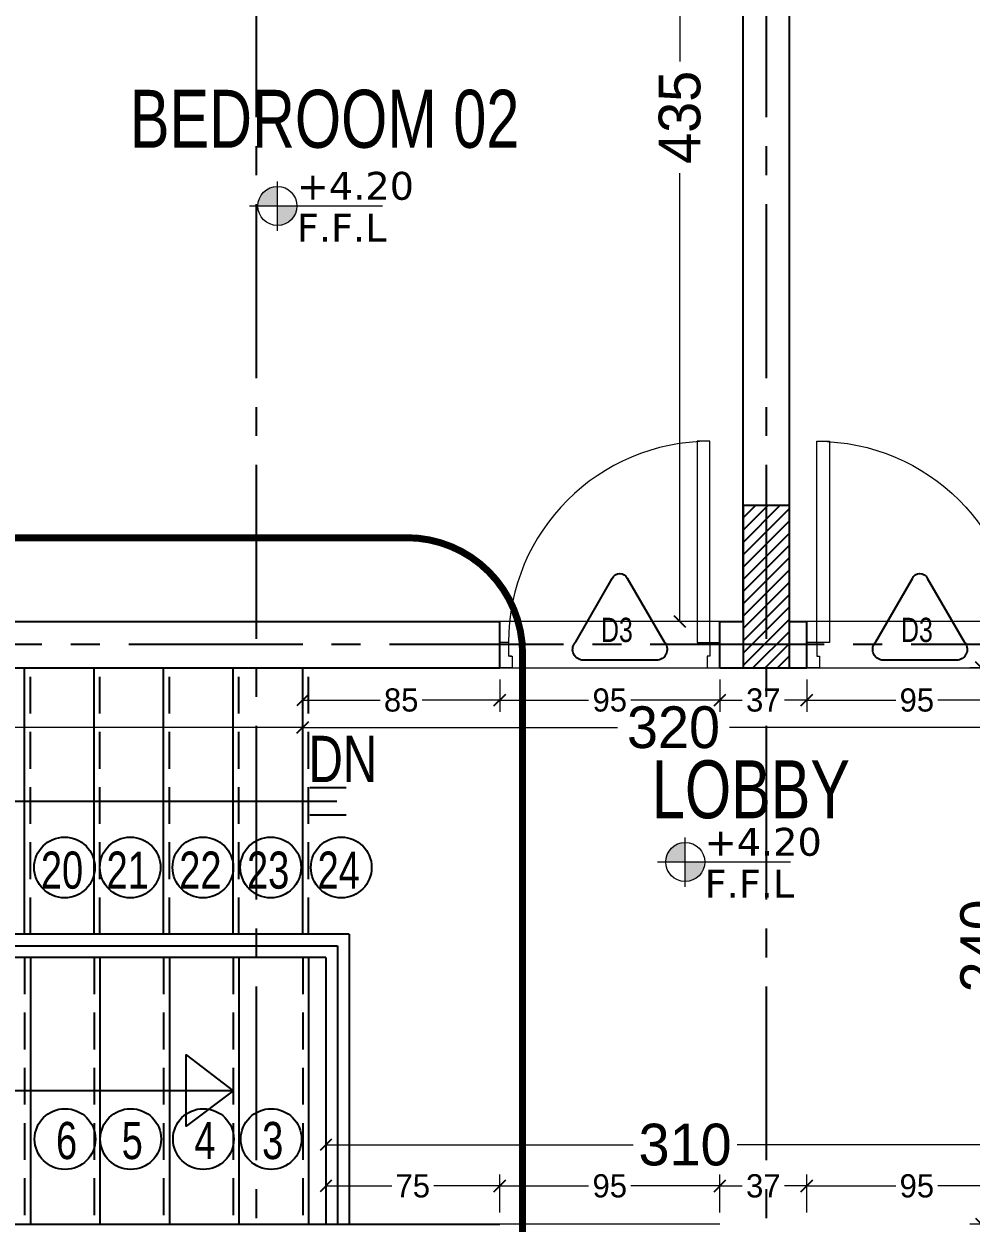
# Model space of a CAD drawing. Header units: centimetres. Extents: x 7997 to 116674, y 1017 to 13844.
# Drawn here: x 39263 to 39671, y 9347 to 9865 of the extents above; entities that cross this region are included whole.
import ezdxf
from ezdxf.enums import TextEntityAlignment as Align

# ---------------------------------------------------------------- set-up
doc = ezdxf.new("R2010")
doc.units = ezdxf.units.CM
doc.header["$LTSCALE"] = 200
doc.header["$PDMODE"] = 2
for name, pattern in [('$1$HIDDEN2', [4.7625, 3.175, -1.5875]), ('CENTER2', [1.125, 0.75, -0.125, 0.125, -0.125]), ('DASHED', [0.75, 0.5, -0.25])]:
    doc.linetypes.add(name, pattern=pattern)
for name, color, linetype in [('$1$STEPS', 7, 'Continuous'), ('AXIS', 9, 'CENTER2'), ('COL', 1, 'Continuous'), ('DIM', 11, 'Continuous'), ('STEP', 7, 'Continuous'), ('STEPS NUMBERING', 7, 'Continuous'), ('Z-RUBBER', 8, 'Continuous')]:
    doc.layers.add(name, color=color, linetype=linetype)
for name, color, linetype, lineweight in [('FIXTURE', 6, 'Continuous', 13), ('HAT', 8, 'Continuous', 9), ('TEXT', 6, 'Continuous', 18), ('WALL', 3, 'Continuous', 25)]:
    doc.layers.add(name, color=color, linetype=linetype, lineweight=lineweight)
doc.styles.add('sheet notes', font='verdana.ttf')
doc.styles.add('style8', font='swisscl.ttf', dxfattribs={"width": 0.8})
doc.styles.add('SWISS', font='swisscl.ttf')
doc.styles.add('T2', font='')
doc.styles.get('T2').set_extended_font_data('Elisia')
doc.dimstyles.new('NORMAL', dxfattribs={"dimtxt": 18, "dimasz": 5, "dimexe": 5, "dimexo": 5, "dimgap": 1, "dimtad": 0, "dimdec": 0, "dimdsep": 46, "dimtxsty": 'T2', "dimblk1": 'OBLIQUE', "dimblk2": 'OBLIQUE', "dimsah": 1, "dimcen": 0.09, "dimclrd": 4, "dimclre": 4, "dimclrt": 6, "dimadec": 0, "dimazin": 0, "dimtfac": 1, "dimtdec": 0, "dimtofl": 0, "dimtmove": 1, "dimatfit": 2, "dimldrblk": 'OPEN30', "dimfxl": 0, "dimtolj": 1, "dimtzin": 0, "dimlwd": 5, "dimlwe": 5, "dimarcsym": 0})
doc.dimstyles.new('NORMAL-1', dxfattribs={"dimtxt": 10, "dimasz": 5, "dimexe": 5, "dimexo": 5, "dimgap": 1, "dimtad": 0, "dimdec": 0, "dimdsep": 46, "dimtxsty": 'T2', "dimblk1": 'OBLIQUE', "dimblk2": 'OBLIQUE', "dimsah": 1, "dimcen": 0.09, "dimclrd": 4, "dimclre": 4, "dimclrt": 6, "dimadec": 0, "dimazin": 0, "dimtfac": 1, "dimtdec": 0, "dimtofl": 0, "dimtmove": 1, "dimatfit": 3, "dimldrblk": 'OPEN30', "dimfxl": 0, "dimtolj": 1, "dimtzin": 0, "dimlwd": 5, "dimlwe": 5, "dimarcsym": 0})

# ---------------------------------------------------------------- blocks, each defined once
blk = doc.blocks.new('SDF')
at = {"layer": 'TEXT'}
h = blk.add_hatch(color=256, dxfattribs=at)
h.paths.add_polyline_path([(0, 0.05), (-11.25, 0.05, -0.414214), (0, 11.3)])
h.paths.add_polyline_path([(0, 0.05), (11.25, 0.05, -0.414214), (0, -11.2)])
for p, q in [((0, -14.21), (0, 14.21)), ((-16.06, 0.05), (60.5, 0.05))]:
    blk.add_line(p, q, dxfattribs=at)
blk.add_circle((0, 0.05), 11.25, dxfattribs=at)
blk = doc.blocks.new('_OBLIQUE')
at = {"color": 0, "linetype": 'ByBlock'}
blk.add_line((-0.5, -0.5), (0.5, 0.5), dxfattribs=at)
blk = doc.blocks.new('*D66')
at = {"layer": 'Defpoints', "color": 0, "transparency": 16777216}
for p in [(39703, 9381.15), (39393, 9347), (39703, 9347)]:
    blk.add_point(p, dxfattribs=at)
at = {"layer": 'DIM', "color": 4, "lineweight": 5, "transparency": 16777216}
for p, q in [((39393, 9352), (39393, 9386.15)), ((39703, 9352), (39703, 9386.15)), ((39393, 9381.15), (39525.57, 9381.15)), ((39703, 9381.15), (39570.43, 9381.15))]:
    blk.add_line(p, q, dxfattribs=at)
at = {"layer": 'DIM', "color": 4, "lineweight": 5, "transparency": 16777216, "xscale": 5, "yscale": 5, "zscale": 5, "rotation": 180}
blk.add_blockref('_OBLIQUE', (39393, 9381.15), dxfattribs=at)
at = {"layer": 'DIM', "color": 4, "lineweight": 5, "transparency": 16777216, "xscale": 5, "yscale": 5, "zscale": 5}
blk.add_blockref('_OBLIQUE', (39703, 9381.15), dxfattribs=at)
at = {"layer": 'DIM', "color": 6, "transparency": 16777216, "insert": (39548, 9381.15), "char_height": 18, "attachment_point": 5, "style": 'T2'}
blk.add_mtext('\\A1;310', dxfattribs=at)
blk = doc.blocks.new('_Open30')
at = {"color": 0, "linetype": 'ByBlock', "lineweight": -2}
for p, q in [((-1, 0.27), (0, 0)), ((0, 0), (-1, -0.27)), ((0, 0), (-1, 0))]:
    blk.add_line(p, q, dxfattribs=at)
blk = doc.blocks.new('*D67')
at = {"layer": 'Defpoints', "color": 0, "transparency": 16777216}
for p in [(39675.88, 9587), (39703, 9587), (39703, 9347)]:
    blk.add_point(p, dxfattribs=at)
at = {"layer": 'DIM', "color": 4, "lineweight": 5, "transparency": 16777216}
for p, q in [((39698, 9587), (39670.88, 9587)), ((39675.88, 9587), (39675.88, 9491.14)), ((39675.88, 9347), (39675.88, 9442.86)), ((39698, 9347), (39670.88, 9347))]:
    blk.add_line(p, q, dxfattribs=at)
at = {"layer": 'DIM', "color": 4, "lineweight": 5, "transparency": 16777216, "xscale": 5, "yscale": 5, "zscale": 5}
for p, rotation in [((39675.88, 9587), 90), ((39675.88, 9347), 270)]:
    blk.add_blockref('_OBLIQUE', p, dxfattribs=dict(at, rotation=rotation))
at = {"layer": 'DIM', "color": 6, "transparency": 16777216, "insert": (39675.88, 9467), "char_height": 18, "attachment_point": 5, "rotation": 90, "style": 'T2'}
blk.add_mtext('\\A1;240', dxfattribs=at)
blk = doc.blocks.new('*D68')
at = {"layer": 'Defpoints', "color": 0, "transparency": 16777216}
for p in [(39383, 9587), (39703, 9587), (39703, 9561.22)]:
    blk.add_point(p, dxfattribs=at)
at = {"layer": 'DIM', "color": 4, "lineweight": 5, "transparency": 16777216}
for p, q in [((39383, 9582), (39383, 9556.22)), ((39703, 9582), (39703, 9556.22)), ((39383, 9561.22), (39518.86, 9561.22)), ((39703, 9561.22), (39567.14, 9561.22))]:
    blk.add_line(p, q, dxfattribs=at)
at = {"layer": 'DIM', "color": 4, "lineweight": 5, "transparency": 16777216, "xscale": 5, "yscale": 5, "zscale": 5, "rotation": 180}
blk.add_blockref('_OBLIQUE', (39383, 9561.22), dxfattribs=at)
at = {"layer": 'DIM', "color": 4, "lineweight": 5, "transparency": 16777216, "xscale": 5, "yscale": 5, "zscale": 5}
blk.add_blockref('_OBLIQUE', (39703, 9561.22), dxfattribs=at)
at = {"layer": 'DIM', "color": 6, "transparency": 16777216, "insert": (39543, 9561.22), "char_height": 18, "attachment_point": 5, "style": 'T2'}
blk.add_mtext('\\A1;320', dxfattribs=at)
blk = doc.blocks.new('*D72')
at = {"layer": 'Defpoints', "color": 0, "transparency": 16777216}
for p in [(39600.5, 9587), (39695.5, 9587), (39600.5, 9573.03)]:
    blk.add_point(p, dxfattribs=at)
at = {"layer": 'WALL', "color": 4, "lineweight": 5, "transparency": 16777216}
for p, q in [((39600.5, 9582), (39600.5, 9568.03)), ((39695.5, 9582), (39695.5, 9568.03)), ((39600.5, 9573.03), (39638.9, 9573.03)), ((39695.5, 9573.03), (39657.09, 9573.03))]:
    blk.add_line(p, q, dxfattribs=at)
at = {"layer": 'WALL', "color": 4, "lineweight": 5, "transparency": 16777216, "xscale": 5, "yscale": 5, "zscale": 5, "rotation": 180}
blk.add_blockref('_OBLIQUE', (39600.5, 9573.03), dxfattribs=at)
at = {"layer": 'WALL', "color": 4, "lineweight": 5, "transparency": 16777216, "xscale": 5, "yscale": 5, "zscale": 5}
blk.add_blockref('_OBLIQUE', (39695.5, 9573.03), dxfattribs=at)
at = {"layer": 'WALL', "color": 6, "transparency": 16777216, "insert": (39648, 9573.03), "char_height": 10, "attachment_point": 5, "style": 'T2'}
blk.add_mtext('\\A1;95', dxfattribs=at)
blk = doc.blocks.new('*D73')
at = {"layer": 'Defpoints', "color": 0, "transparency": 16777216}
for p in [(39563, 9587), (39600.5, 9587), (39563, 9573.03)]:
    blk.add_point(p, dxfattribs=at)
at = {"layer": 'WALL', "color": 4, "lineweight": 5, "transparency": 16777216}
for p, q in [((39563, 9582), (39563, 9568.03)), ((39600.5, 9582), (39600.5, 9568.03)), ((39563, 9573.03), (39572.65, 9573.03)), ((39600.5, 9573.03), (39590.84, 9573.03))]:
    blk.add_line(p, q, dxfattribs=at)
at = {"layer": 'WALL', "color": 4, "lineweight": 5, "transparency": 16777216, "xscale": 5, "yscale": 5, "zscale": 5, "rotation": 180}
blk.add_blockref('_OBLIQUE', (39563, 9573.03), dxfattribs=at)
at = {"layer": 'WALL', "color": 4, "lineweight": 5, "transparency": 16777216, "xscale": 5, "yscale": 5, "zscale": 5}
blk.add_blockref('_OBLIQUE', (39600.5, 9573.03), dxfattribs=at)
at = {"layer": 'WALL', "color": 6, "transparency": 16777216, "insert": (39581.75, 9573.03), "char_height": 10, "attachment_point": 5, "style": 'T2'}
blk.add_mtext('\\A1;37', dxfattribs=at)
blk = doc.blocks.new('*D74')
at = {"layer": 'Defpoints', "color": 0, "transparency": 16777216}
for p in [(39468, 9587), (39563, 9587), (39468, 9573.03)]:
    blk.add_point(p, dxfattribs=at)
at = {"layer": 'WALL', "color": 4, "lineweight": 5, "transparency": 16777216}
for p, q in [((39468, 9582), (39468, 9568.03)), ((39563, 9582), (39563, 9568.03)), ((39468, 9573.03), (39506.4, 9573.03)), ((39563, 9573.03), (39524.59, 9573.03))]:
    blk.add_line(p, q, dxfattribs=at)
at = {"layer": 'WALL', "color": 4, "lineweight": 5, "transparency": 16777216, "xscale": 5, "yscale": 5, "zscale": 5, "rotation": 180}
blk.add_blockref('_OBLIQUE', (39468, 9573.03), dxfattribs=at)
at = {"layer": 'WALL', "color": 4, "lineweight": 5, "transparency": 16777216, "xscale": 5, "yscale": 5, "zscale": 5}
blk.add_blockref('_OBLIQUE', (39563, 9573.03), dxfattribs=at)
at = {"layer": 'WALL', "color": 6, "transparency": 16777216, "insert": (39515.5, 9573.03), "char_height": 10, "attachment_point": 5, "style": 'T2'}
blk.add_mtext('\\A1;95', dxfattribs=at)
blk = doc.blocks.new('*D75')
at = {"layer": 'Defpoints', "color": 0, "transparency": 16777216}
for p in [(39383, 9587), (39468, 9587), (39383, 9573.03)]:
    blk.add_point(p, dxfattribs=at)
at = {"layer": 'WALL', "color": 4, "lineweight": 5, "transparency": 16777216}
for p, q in [((39383, 9582), (39383, 9568.03)), ((39468, 9582), (39468, 9568.03)), ((39383, 9573.03), (39416.4, 9573.03)), ((39468, 9573.03), (39434.59, 9573.03))]:
    blk.add_line(p, q, dxfattribs=at)
at = {"layer": 'WALL', "color": 4, "lineweight": 5, "transparency": 16777216, "xscale": 5, "yscale": 5, "zscale": 5, "rotation": 180}
blk.add_blockref('_OBLIQUE', (39383, 9573.03), dxfattribs=at)
at = {"layer": 'WALL', "color": 4, "lineweight": 5, "transparency": 16777216, "xscale": 5, "yscale": 5, "zscale": 5}
blk.add_blockref('_OBLIQUE', (39468, 9573.03), dxfattribs=at)
at = {"layer": 'WALL', "color": 6, "transparency": 16777216, "insert": (39425.5, 9573.03), "char_height": 10, "attachment_point": 5, "style": 'T2'}
blk.add_mtext('\\A1;85', dxfattribs=at)
blk = doc.blocks.new('*D77')
at = {"layer": 'Defpoints', "color": 0, "transparency": 16777216}
for p in [(39600.5, 9363.4), (39600.5, 9347), (39695.5, 9347)]:
    blk.add_point(p, dxfattribs=at)
at = {"layer": 'WALL', "color": 4, "lineweight": 5, "transparency": 16777216}
for p, q in [((39600.5, 9352), (39600.5, 9368.4)), ((39695.5, 9352), (39695.5, 9368.4)), ((39600.5, 9363.4), (39638.9, 9363.4)), ((39695.5, 9363.4), (39657.09, 9363.4))]:
    blk.add_line(p, q, dxfattribs=at)
at = {"layer": 'WALL', "color": 4, "lineweight": 5, "transparency": 16777216, "xscale": 5, "yscale": 5, "zscale": 5, "rotation": 180}
blk.add_blockref('_OBLIQUE', (39600.5, 9363.4), dxfattribs=at)
at = {"layer": 'WALL', "color": 4, "lineweight": 5, "transparency": 16777216, "xscale": 5, "yscale": 5, "zscale": 5}
blk.add_blockref('_OBLIQUE', (39695.5, 9363.4), dxfattribs=at)
at = {"layer": 'WALL', "color": 6, "transparency": 16777216, "insert": (39648, 9363.4), "char_height": 10, "attachment_point": 5, "style": 'T2'}
blk.add_mtext('\\A1;95', dxfattribs=at)
blk = doc.blocks.new('*D78')
at = {"layer": 'Defpoints', "color": 0, "transparency": 16777216}
for p in [(39563, 9363.4), (39563, 9347), (39600.5, 9347)]:
    blk.add_point(p, dxfattribs=at)
at = {"layer": 'WALL', "color": 4, "lineweight": 5, "transparency": 16777216}
for p, q in [((39563, 9352), (39563, 9368.4)), ((39600.5, 9352), (39600.5, 9368.4)), ((39563, 9363.4), (39572.65, 9363.4)), ((39600.5, 9363.4), (39590.84, 9363.4))]:
    blk.add_line(p, q, dxfattribs=at)
at = {"layer": 'WALL', "color": 4, "lineweight": 5, "transparency": 16777216, "xscale": 5, "yscale": 5, "zscale": 5, "rotation": 180}
blk.add_blockref('_OBLIQUE', (39563, 9363.4), dxfattribs=at)
at = {"layer": 'WALL', "color": 4, "lineweight": 5, "transparency": 16777216, "xscale": 5, "yscale": 5, "zscale": 5}
blk.add_blockref('_OBLIQUE', (39600.5, 9363.4), dxfattribs=at)
at = {"layer": 'WALL', "color": 6, "transparency": 16777216, "insert": (39581.75, 9363.4), "char_height": 10, "attachment_point": 5, "style": 'T2'}
blk.add_mtext('\\A1;37', dxfattribs=at)
blk = doc.blocks.new('*D79')
at = {"layer": 'Defpoints', "color": 0, "transparency": 16777216}
for p in [(39468, 9363.4), (39468, 9347), (39563, 9347)]:
    blk.add_point(p, dxfattribs=at)
at = {"layer": 'WALL', "color": 4, "lineweight": 5, "transparency": 16777216}
for p, q in [((39468, 9352), (39468, 9368.4)), ((39563, 9352), (39563, 9368.4)), ((39468, 9363.4), (39506.4, 9363.4)), ((39563, 9363.4), (39524.59, 9363.4))]:
    blk.add_line(p, q, dxfattribs=at)
at = {"layer": 'WALL', "color": 4, "lineweight": 5, "transparency": 16777216, "xscale": 5, "yscale": 5, "zscale": 5, "rotation": 180}
blk.add_blockref('_OBLIQUE', (39468, 9363.4), dxfattribs=at)
at = {"layer": 'WALL', "color": 4, "lineweight": 5, "transparency": 16777216, "xscale": 5, "yscale": 5, "zscale": 5}
blk.add_blockref('_OBLIQUE', (39563, 9363.4), dxfattribs=at)
at = {"layer": 'WALL', "color": 6, "transparency": 16777216, "insert": (39515.5, 9363.4), "char_height": 10, "attachment_point": 5, "style": 'T2'}
blk.add_mtext('\\A1;95', dxfattribs=at)
blk = doc.blocks.new('*D80')
at = {"layer": 'Defpoints', "color": 0, "transparency": 16777216}
for p in [(39393, 9363.4), (39393, 9347), (39468, 9347)]:
    blk.add_point(p, dxfattribs=at)
at = {"layer": 'WALL', "color": 4, "lineweight": 5, "transparency": 16777216}
for p, q in [((39393, 9352), (39393, 9368.4)), ((39468, 9352), (39468, 9368.4)), ((39393, 9363.4), (39421.4, 9363.4)), ((39468, 9363.4), (39439.59, 9363.4))]:
    blk.add_line(p, q, dxfattribs=at)
at = {"layer": 'WALL', "color": 4, "lineweight": 5, "transparency": 16777216, "xscale": 5, "yscale": 5, "zscale": 5, "rotation": 180}
blk.add_blockref('_OBLIQUE', (39393, 9363.4), dxfattribs=at)
at = {"layer": 'WALL', "color": 4, "lineweight": 5, "transparency": 16777216, "xscale": 5, "yscale": 5, "zscale": 5}
blk.add_blockref('_OBLIQUE', (39468, 9363.4), dxfattribs=at)
at = {"layer": 'WALL', "color": 6, "transparency": 16777216, "insert": (39430.5, 9363.4), "char_height": 10, "attachment_point": 5, "style": 'T2'}
blk.add_mtext('\\A1;75', dxfattribs=at)
blk = doc.blocks.new('*D27')
at = {"layer": 'Defpoints', "color": 0, "transparency": 16777216}
for p in [(38953, 9587), (39383, 9587), (39383, 9561.22)]:
    blk.add_point(p, dxfattribs=at)
at = {"layer": 'DIM', "color": 4, "lineweight": 5, "transparency": 16777216}
for p, q in [((38953, 9582), (38953, 9556.22)), ((39383, 9582), (39383, 9556.22)), ((38953, 9561.22), (39143.86, 9561.22)), ((39383, 9561.22), (39192.14, 9561.22))]:
    blk.add_line(p, q, dxfattribs=at)
at = {"layer": 'DIM', "color": 4, "lineweight": 5, "transparency": 16777216, "xscale": 5, "yscale": 5, "zscale": 5, "rotation": 180}
blk.add_blockref('_OBLIQUE', (38953, 9561.22), dxfattribs=at)
at = {"layer": 'DIM', "color": 4, "lineweight": 5, "transparency": 16777216, "xscale": 5, "yscale": 5, "zscale": 5}
blk.add_blockref('_OBLIQUE', (39383, 9561.22), dxfattribs=at)
at = {"layer": 'DIM', "color": 6, "transparency": 16777216, "insert": (39168, 9561.22), "char_height": 18, "attachment_point": 5, "style": 'T2'}
blk.add_mtext('\\A1;430', dxfattribs=at)
blk = doc.blocks.new('*D416')
at = {"layer": 'Defpoints', "color": 0, "transparency": 16777216}
for p in [(39545.72, 10042), (39573, 10042), (39573, 9607)]:
    blk.add_point(p, dxfattribs=at)
at = {"layer": 'DIM', "color": 4, "lineweight": 5, "transparency": 16777216}
for p, q in [((39568, 10042), (39540.72, 10042)), ((39545.72, 10042), (39545.72, 9848.64)), ((39545.72, 9607), (39545.72, 9800.36)), ((39568, 9607), (39540.72, 9607))]:
    blk.add_line(p, q, dxfattribs=at)
at = {"layer": 'DIM', "color": 4, "lineweight": 5, "transparency": 16777216, "xscale": 5, "yscale": 5, "zscale": 5}
for p, rotation in [((39545.72, 10042), 90), ((39545.72, 9607), 270)]:
    blk.add_blockref('_OBLIQUE', p, dxfattribs=dict(at, rotation=rotation))
at = {"layer": 'DIM', "color": 6, "transparency": 16777216, "insert": (39545.72, 9824.5), "char_height": 18, "attachment_point": 5, "rotation": 90, "style": 'T2'}
blk.add_mtext('\\A1;435', dxfattribs=at)
blk = doc.blocks.new('SEC.L')
at = {"layer": 'AXIS', "linetype": 'CENTER2', "ltscale": 0.5}
for points in [[(-717.97, 973.71, 3, 3, 0), (-717.97, 614.88, 0, 0, 0), (-717.97, 436.82, 0, 0, 0), (-663.96, 436.82, 0, 0, 0), (-663.96, -428.85, 0, 0, 0), (-748.61, -428.85, 0, 0, 0), (-748.61, -498.24, 3, 3, 0), (-748.61, -954.31, 3, 3, 0)], [(124.39, 14.32, 3, 3, 0), (-362.44, 14.32, 0, 0, 0), (-1121.72, 14.32, 3, 3, 0), (-1542.47, 14.32, 3, 3, 0)]]:
    blk.add_lwpolyline(points, format="xyseb", dxfattribs=at)
blk = doc.blocks.new('A$C414D25BB')
at = {"layer": 'Z-RUBBER', "ltscale": 0.05}
h = blk.add_hatch(dxfattribs=at)
h.set_pattern_fill('ANSI31', color=256, style=0)
h.set_pattern_definition([(45, (-21734.0303, -7392.24753), (-0.08838834765, 0.08838834765), [])])
h.paths.add_polyline_path([(0.114, 0.0618, -5.138733), (0.1155, 0.0618), (0.1155, 0.0603), (0.1162, 0.0603), (0.1155, 0.0581), (0.1162, 0.0581), (0.1147, 0.0556), (0.1132, 0.0581), (0.114, 0.0581), (0.1132, 0.0603), (0.114, 0.0603)])
at = {"layer": 'FIXTURE'}
for p, q in [((0.8572, 0.9156), (0.8572, 0.1156)), ((0.9072, 0.9156), (0.8572, 0.9156)), ((0.9072, 0.1156), (0.9072, 0.9156)), ((0.1072, 0.1156), (0.0722, 0.1156)), ((0.0722, 0.1156), (0.0722, 0.0156)), ((0.1072, 0.1156), (0.1072, 0.0616)), ((0.8572, 0.1156), (0.9072, 0.1156)), ((0.9072, 0.1156), (0.9472, 0.1156)), ((0.9072, 0.1156), (0.9072, 0.0616)), ((0.9472, 0.1156), (0.9472, 0.0156)), ((0.1192, 0.0616), (0.1072, 0.0616)), ((0.1122, 0.0616), (0.1222, 0.0616)), ((0.1222, 0.0616), (0.1222, 0.0156)), ((0.9072, 0.0616), (0.8972, 0.0616)), ((0.8972, 0.0616), (0.8972, 0.0156)), ((0.1222, 0.0156), (0.0722, 0.0156)), ((0.8972, 0.0156), (0.9472, 0.0156))]:
    blk.add_line(p, q, dxfattribs=at)
blk.add_lwpolyline([(0.9055, 0.0616), (0.904, 0.0616)], dxfattribs=at)
blk.add_arc((0.9072, 0.1156), 0.8, 90, 180, dxfattribs=at)
blk = doc.blocks.new('06-FF COLUMNS-Essa', base_point=(38719.86, 8657))
at = {"layer": 'COL', "ltscale": 0.05}
h = blk.add_hatch(dxfattribs=at)
h.set_pattern_fill('ANSI31', color=8, scale=30)
h.set_pattern_definition([(45, (-33014.8116, -54636.4848), (-2.65165043, 2.65165043), [])])
h.paths.add_polyline_path([(39339.86, 9587), (39359.86, 9587), (39359.86, 9657), (39339.86, 9657)])
at = {"layer": 'COL'}
blk.add_lwpolyline([(39339.86, 9587), (39359.86, 9587), (39359.86, 9657), (39339.86, 9657)], close=True, dxfattribs=at)
blk = doc.blocks.new('03-FIRST FLOOR PLAN-selattin', base_point=(31015.73, 25621.5))
at = {"layer": '$1$STEPS'}
for p, q in [((30255.73, 24891.5), (30255.73, 25006.5)), ((30285.73, 24891.5), (30285.73, 25006.5)), ((30315.73, 24891.5), (30315.73, 25006.5)), ((30345.73, 24891.5), (30345.73, 25006.5)), ((30375.73, 24891.5), (30375.73, 25006.5)), ((30395.73, 24891.5), (30395.73, 24766.5)), ((30390.73, 24886.5), (30390.73, 24766.5)), ((30258.23, 24881.5), (30258.23, 24766.5)), ((30288.23, 24881.5), (30288.23, 24766.5)), ((30318.23, 24881.5), (30318.23, 24766.5)), ((30348.23, 24881.5), (30348.23, 24766.5)), ((30378.23, 24881.5), (30378.23, 24766.5)), ((30385.73, 24881.5), (30385.73, 24766.5))]:
    blk.add_line(p, q, dxfattribs=at)
at = {"layer": '$1$STEPS', "color": 8, "linetype": '$1$HIDDEN2', "ltscale": 0.025}
for p, q in [((30258.23, 24891.5), (30258.23, 25006.5)), ((30288.23, 24891.5), (30288.23, 25006.5)), ((30318.23, 24891.5), (30318.23, 25006.5)), ((30348.23, 24891.5), (30348.23, 25006.5)), ((30378.23, 24891.5), (30378.23, 25006.5)), ((30255.73, 24881.5), (30255.73, 24766.5)), ((30285.73, 24881.5), (30285.73, 24766.5)), ((30315.73, 24881.5), (30315.73, 24766.5)), ((30345.73, 24881.5), (30345.73, 24766.5)), ((30375.73, 24881.5), (30375.73, 24766.5))]:
    blk.add_line(p, q, dxfattribs=at)
at = {"layer": '$1$STEPS', "ltscale": 0.025}
for p, q in [((30395.73, 24891.5), (30075.73, 24891.5)), ((30075.73, 24886.5), (30390.73, 24886.5)), ((30385.73, 24881.5), (30075.73, 24881.5))]:
    blk.add_line(p, q, dxfattribs=at)
at = {"layer": 'HAT', "ltscale": 0.15}
for p, q in [((30555.73, 25026.5), (30460.73, 25026.5)), ((30688.23, 25026.5), (30593.23, 25026.5)), ((30460.73, 25006.5), (30555.73, 25006.5)), ((30593.23, 25006.5), (30688.23, 25006.5)), ((30555.73, 24766.5), (30460.73, 24766.5))]:
    blk.add_line(p, q, dxfattribs=at)
at = {"layer": 'WALL'}
for p, q in [((30585.73, 25026.5), (30585.73, 25571.5)), ((30565.73, 25026.5), (30565.73, 25461.5)), ((30175.73, 25026.5), (30460.73, 25026.5)), ((30460.73, 25006.5), (30460.73, 25026.5)), ((30555.73, 25026.5), (30565.73, 25026.5)), ((30555.73, 25006.5), (30555.73, 25026.5)), ((30585.73, 25026.5), (30593.23, 25026.5)), ((30593.23, 25006.5), (30593.23, 25026.5)), ((29945.73, 25006.5), (30460.73, 25006.5)), ((30555.73, 25006.5), (30593.23, 25006.5)), ((29945.73, 24766.5), (30460.73, 24766.5))]:
    blk.add_line(p, q, dxfattribs=at)
at = {"color": 6, "ltscale": 2}
blk.add_blockref('06-FF COLUMNS-Essa', (29945.73, 24076.5), dxfattribs=at)
at = {"layer": 'WALL', "color": 0, "yscale": 108.5714285607147, "zscale": 108.5714285607147}
for p, xscale in [((30452.89, 25004.8), 108.5714285607147), ((30696.07, 25004.8), -108.5714285607147)]:
    blk.add_blockref('A$C414D25BB', p, dxfattribs=dict(at, xscale=xscale))
at = {"layer": 'TEXT', "style": 'style8'}
for s, p in [('BEDROOM 02', (30301.2, 25230.86)), ('LOBBY', (30526.41, 24941.55))]:
    blk.add_text(s, height=25, dxfattribs=at).set_placement(p)
blk = doc.blocks.new('09-GRID LINE PLAN-Essa', base_point=(37178.06, 7462))
at = {"layer": 'AXIS', "ltscale": 0.5}
for p, q in [((37598.06, 7462), (37598.06, 5332)), ((37818.06, 7462), (37818.06, 5332)), ((38518.06, 6597), (36878.06, 6597))]:
    blk.add_line(p, q, dxfattribs=at)

msp = doc.modelspace()

# ---------------------------------------------------------------- linework, layer by layer
at = {"layer": 'DIM', "color": 0, "linetype": 'DASHED', "ltscale": 0.2, "const_width": 3}
msp.add_lwpolyline([(38914.4241, 9643.1194), (39427.8909, 9643.1194, -0.41421356), (39477.8909, 9593.1194), (39477.8909, 9327.3122, -0.41421356), (39427.8909, 9277.3122), (38914.4241, 9277.3122, -0.41421356), (38864.4241, 9327.3122), (38864.4241, 9593.1194, -0.41421356)], format="xyb", close=True, dxfattribs=at)
at = {"layer": 'STEP'}
for p, q in [((39386.1172, 9535.4044), (39401.7171, 9535.4044)), ((39386.1172, 9523.5997), (39401.7171, 9523.5997))]:
    msp.add_line(p, q, dxfattribs=at)
for points in [[(39516.6114, 9625.5252, -0.64981449), (39523.0714, 9625.6645), (39538.9222, 9598.2101, -0.61363207), (39536.2858, 9590.2871), (39503.4774, 9590.2871, -0.61363207), (39500.841, 9598.2101)], [(39646.0605, 9625.5252, -0.64981449), (39652.5205, 9625.6645), (39668.3713, 9598.2101, -0.61363207), (39665.7349, 9590.2871), (39632.9265, 9590.2871, -0.61363207), (39630.2901, 9598.2101)]]:
    msp.add_lwpolyline(points, format="xyb", close=True, dxfattribs=at)
for points in [[(39352.9995, 9404.502), (39035.3287, 9404.502), (39035.3287, 9529.502), (39397.6992, 9529.502)], [(39352.9995, 9404.502), (39332.7816, 9389.2514), (39332.7816, 9419.9271), (39352.9995, 9404.502)]]:
    msp.add_lwpolyline(points, dxfattribs=at)
at = {"layer": 'STEPS NUMBERING'}
for centre in [(39280.2521, 9500.8427), (39308.5937, 9500.8427), (39339.9507, 9500.8427), (39369.1978, 9500.8427), (39399.65, 9500.8427), (39280.4584, 9383.6443), (39308.8, 9383.6443), (39340.157, 9383.6443), (39369.404, 9383.6443)]:
    msp.add_circle(centre, 13.1091, dxfattribs=at)

# ---------------------------------------------------------------- block references
at = {"layer": 'DIM', "xscale": 0.75, "yscale": 0.75, "zscale": 0.75}
for p in [(39372.1126, 9786.2113), (39548.0765, 9503.1744)]:
    msp.add_blockref('SDF', p, dxfattribs=at)
at = {"layer": 'WALL'}
msp.add_blockref('SEC.L', (40167.8447, 9412.002), dxfattribs=at)

# ---------------------------------------------------------------- texts
at = {"layer": 'TEXT'}
for s, height, style, p in [('+4.20', 12.02739, 'sheet notes', (39380.4847, 9788.9375)), ('F.F.L', 12.02739, 'sheet notes', (39380.4847, 9770.8569)), ('D3', 10.45094, 'SWISS', (39511.7478, 9598.1332)), ('D3', 10.45094, 'SWISS', (39641.1969, 9598.1332)), ('+4.20', 12.02739, 'sheet notes', (39556.4486, 9505.9006)), ('20', 16, 'style8', (39270.0387, 9491.6928)), ('21', 16, 'style8', (39298.3804, 9491.6928)), ('22', 16, 'style8', (39329.7374, 9491.6928)), ('23', 16, 'style8', (39358.9844, 9491.6928)), ('24', 16, 'style8', (39389.4366, 9491.6928)), ('F.F.L', 12.02739, 'sheet notes', (39556.4486, 9487.82)), ('6', 16, 'style8', (39276.5657, 9375.0213)), ('5', 16, 'style8', (39304.9073, 9375.0213)), ('4', 16, 'style8', (39336.2643, 9375.0213)), ('3', 16, 'style8', (39365.5113, 9375.0213))]:
    msp.add_text(s, height=height, dxfattribs=dict(at, style=style)).set_placement(p)
at = {"layer": 'TEXT', "style": 'style8'}
msp.add_text('DN', height=20, dxfattribs=at).set_placement((39400.3483, 9547.6451), align=Align.MIDDLE_CENTER)

# ---------------------------------------------------------------- dimensions: what is measured, and where the dimension line sits
at = {"layer": 'DIM'}
for base, p1, p2, picture, middle in [((39545.7207, 10042.002), (39572.9995, 9607.002), (39572.9995, 10042.002), '*D416', (39545.7207, 9824.502)), ((39675.8846, 9587.002), (39702.9995, 9347.002), (39702.9995, 9587.002), '*D67', (39675.8846, 9467.002))]:
    dim = msp.add_linear_dim(base=base, p1=p1, p2=p2, angle=90, dimstyle='NORMAL', dxfattribs=at)
    dim.commit()
    dim.dimension.update_dxf_attribs({"geometry": picture, "text_midpoint": middle})
for base, p1, p2, picture, middle in [((39382.9995, 9561.2193), (38952.9995, 9587.002), (39382.9995, 9587.002), '*D27', (39167.9995, 9561.2193)), ((39702.9995, 9561.2193), (39382.9995, 9587.002), (39702.9995, 9587.002), '*D68', (39542.9995, 9561.2193)), ((39702.9995, 9381.152), (39392.9995, 9347.002), (39702.9995, 9347.002), '*D66', (39547.9995, 9381.152))]:
    dim = msp.add_linear_dim(base=base, p1=p1, p2=p2, dimstyle='NORMAL', dxfattribs=at)
    dim.commit()
    dim.dimension.update_dxf_attribs({"geometry": picture, "text_midpoint": middle})
at = {"layer": 'WALL'}
for base, p1, p2, picture, middle in [((39382.9995, 9573.0286), (39467.9995, 9587.002), (39382.9995, 9587.002), '*D75', (39425.4995, 9573.0286)), ((39467.9995, 9573.0286), (39562.9995, 9587.002), (39467.9995, 9587.002), '*D74', (39515.4995, 9573.0286)), ((39562.9995015691, 9573.0286278159), (39600.4995015642, 9587.0020420468), (39562.9995015691, 9587.0020420468), '*D73', (39581.7495015666, 9573.0286278159)), ((39600.4995, 9573.0286), (39695.4995, 9587.002), (39600.4995, 9587.002), '*D72', (39647.9995, 9573.0286)), ((39392.9995, 9363.4045), (39467.9995, 9347.002), (39392.9995, 9347.002), '*D80', (39430.4995, 9363.4045)), ((39467.9995, 9363.4045), (39562.9995, 9347.002), (39467.9995, 9347.002), '*D79', (39515.4995, 9363.4045)), ((39562.9995016156, 9363.40448706), (39600.4995016107, 9347.0020403131), (39562.9995016156, 9347.0020420095), '*D78', (39581.7495016132, 9363.40448706)), ((39600.4995, 9363.4045), (39695.4995, 9347.002), (39600.4995, 9347.002), '*D77', (39647.9995, 9363.4045))]:
    dim = msp.add_linear_dim(base=base, p1=p1, p2=p2, dimstyle='NORMAL-1', dxfattribs=at)
    dim.commit()
    dim.dimension.update_dxf_attribs({"geometry": picture, "text_midpoint": middle})

# ---------------------------------------------------------------- next in the draw order: block references
at = {"layer": 'DIM', "linetype": 'Continuous'}
msp.add_blockref('03-FIRST FLOOR PLAN-selattin', (40022.9995, 10202.002), dxfattribs=at)

# ---------------------------------------------------------------- next in the draw order: block references
at = {"layer": 'COL', "linetype": 'Continuous'}
msp.add_blockref('09-GRID LINE PLAN-Essa', (38942.9995, 10462.002), dxfattribs=at)

doc.saveas('drawing.dxf')
